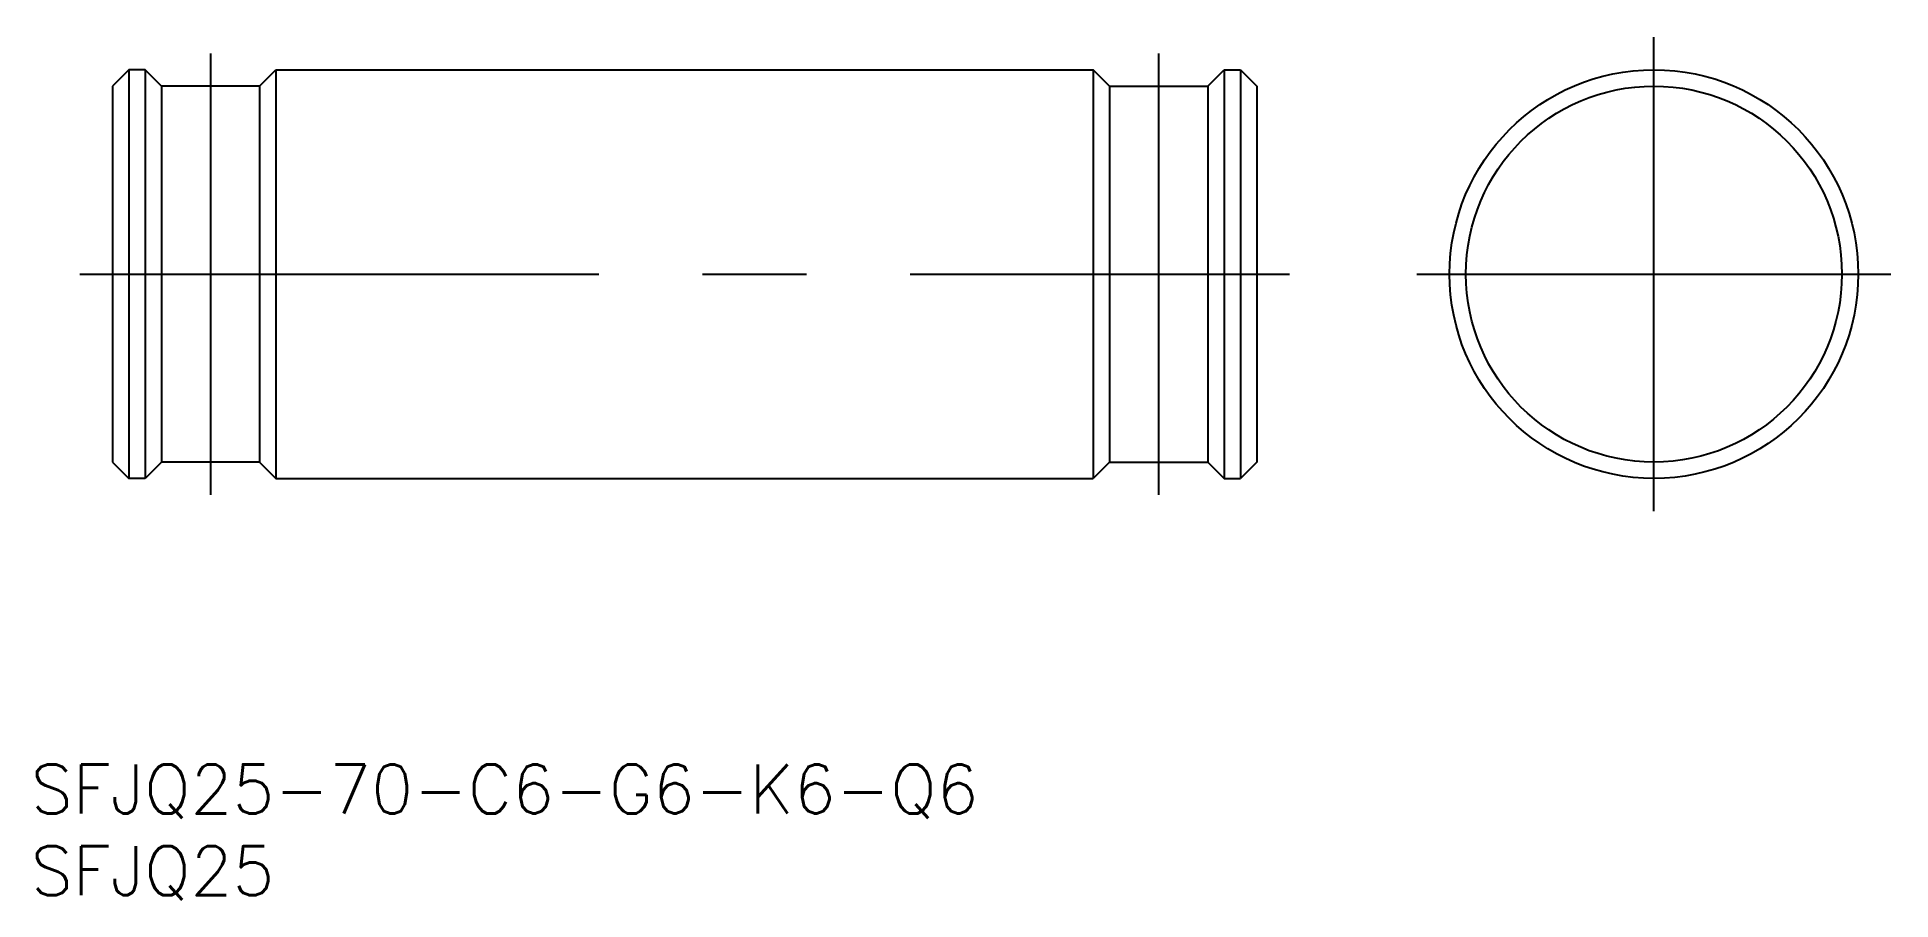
# Model space of a CAD drawing. Extents: x -99 to 14, y -38 to 14.
import ezdxf

# ---------------------------------------------------------------- set-up
doc = ezdxf.new("R2010")
doc.units = 0
doc.linetypes.add('CENTER', pattern=[50.8, 31.75, -6.35, 6.35, -6.35])
doc.layers.get('0').update_dxf_attribs({"linetype": 'CONTINUOUS'})
doc.layers.add('CENTER', color=1, linetype='CONTINUOUS')
doc.styles.get("Standard").update_dxf_attribs({"font": 'txt.shx', "height": 3, "bigfont": 'bigfont.shx'})

# ---------------------------------------------------------------- blocks, each defined once
blk = doc.blocks.new('*U2')
at = {"color": 7, "linetype": 'CONTINUOUS'}
blk.add_text('SFJQ25-70-C6-G6-K6-Q6', height=3, dxfattribs=at).set_placement((-99.3, -33))
blk = doc.blocks.new('*U3')
at = {"color": 7, "linetype": 'CONTINUOUS'}
blk.add_text('SFJQ25', height=3, dxfattribs=at).set_placement((-99.3, -38))

msp = doc.modelspace()

# ---------------------------------------------------------------- linework, layer by layer
at = {"color": 7, "linetype": 'CONTINUOUS'}
for p, q in [((-93.3, 12.5), (-94.3, 11.5)), ((-93.3, 12.5), (-93.3, -12.5)), ((-92.3, 12.5), (-93.3, 12.5)), ((-92.3, 12.5), (-92.3, -12.5)), ((-91.3, 11.5), (-92.3, 12.5)), ((-85.3, 11.5), (-84.3, 12.5)), ((-84.3, 12.5), (-34.3, 12.5)), ((-84.3, 12.5), (-84.3, -12.5)), ((-33.3, 11.5), (-34.3, 12.5)), ((-34.3, 12.5), (-34.3, -12.5)), ((-27.3, 11.5), (-26.3, 12.5)), ((-26.3, 12.5), (-25.3, 12.5)), ((-26.3, 12.5), (-26.3, -12.5)), ((-25.3, 12.5), (-25.3, -12.5)), ((-25.3, 12.5), (-24.3, 11.5)), ((-94.3, 11.5), (-94.3, -11.5)), ((-91.3, 11.5), (-91.3, -11.5)), ((-85.3, 11.5), (-91.3, 11.5)), ((-85.3, 11.5), (-85.3, -11.5)), ((-33.3, 11.5), (-33.3, -11.5)), ((-33.3, 11.5), (-27.3, 11.5)), ((-27.3, 11.5), (-27.3, -11.5)), ((-24.3, 11.5), (-24.3, -11.5)), ((-94.3, -11.5), (-93.3, -12.5)), ((-91.3, -11.5), (-92.3, -12.5)), ((-85.3, -11.5), (-91.3, -11.5)), ((-85.3, -11.5), (-84.3, -12.5)), ((-33.3, -11.5), (-34.3, -12.5)), ((-33.3, -11.5), (-27.3, -11.5)), ((-27.3, -11.5), (-26.3, -12.5)), ((-24.3, -11.5), (-25.3, -12.5)), ((-92.3, -12.5), (-93.3, -12.5)), ((-84.3, -12.5), (-34.3, -12.5)), ((-26.3, -12.5), (-25.3, -12.5))]:
    msp.add_line(p, q, dxfattribs=at)
for radius in [12.5, 11.5]:
    msp.add_circle((0, 0), radius, dxfattribs=at)
at = {"layer": 'CENTER', "color": 1, "linetype": 'CENTER'}
for p, q in [((0, -14.5), (0, 14.5)), ((-88.3, 13.5), (-88.3, -13.5)), ((-30.3, 13.5), (-30.3, -13.5)), ((-96.3, 0), (-22.3, 0)), ((-14.5, 0), (14.5, 0))]:
    msp.add_line(p, q, dxfattribs=at)

# ---------------------------------------------------------------- block references
at = {"color": 7, "linetype": 'CONTINUOUS'}
for name in ['*U2', '*U3']:
    msp.add_blockref(name, (0, 0), dxfattribs=at)

doc.saveas('drawing.dxf')
